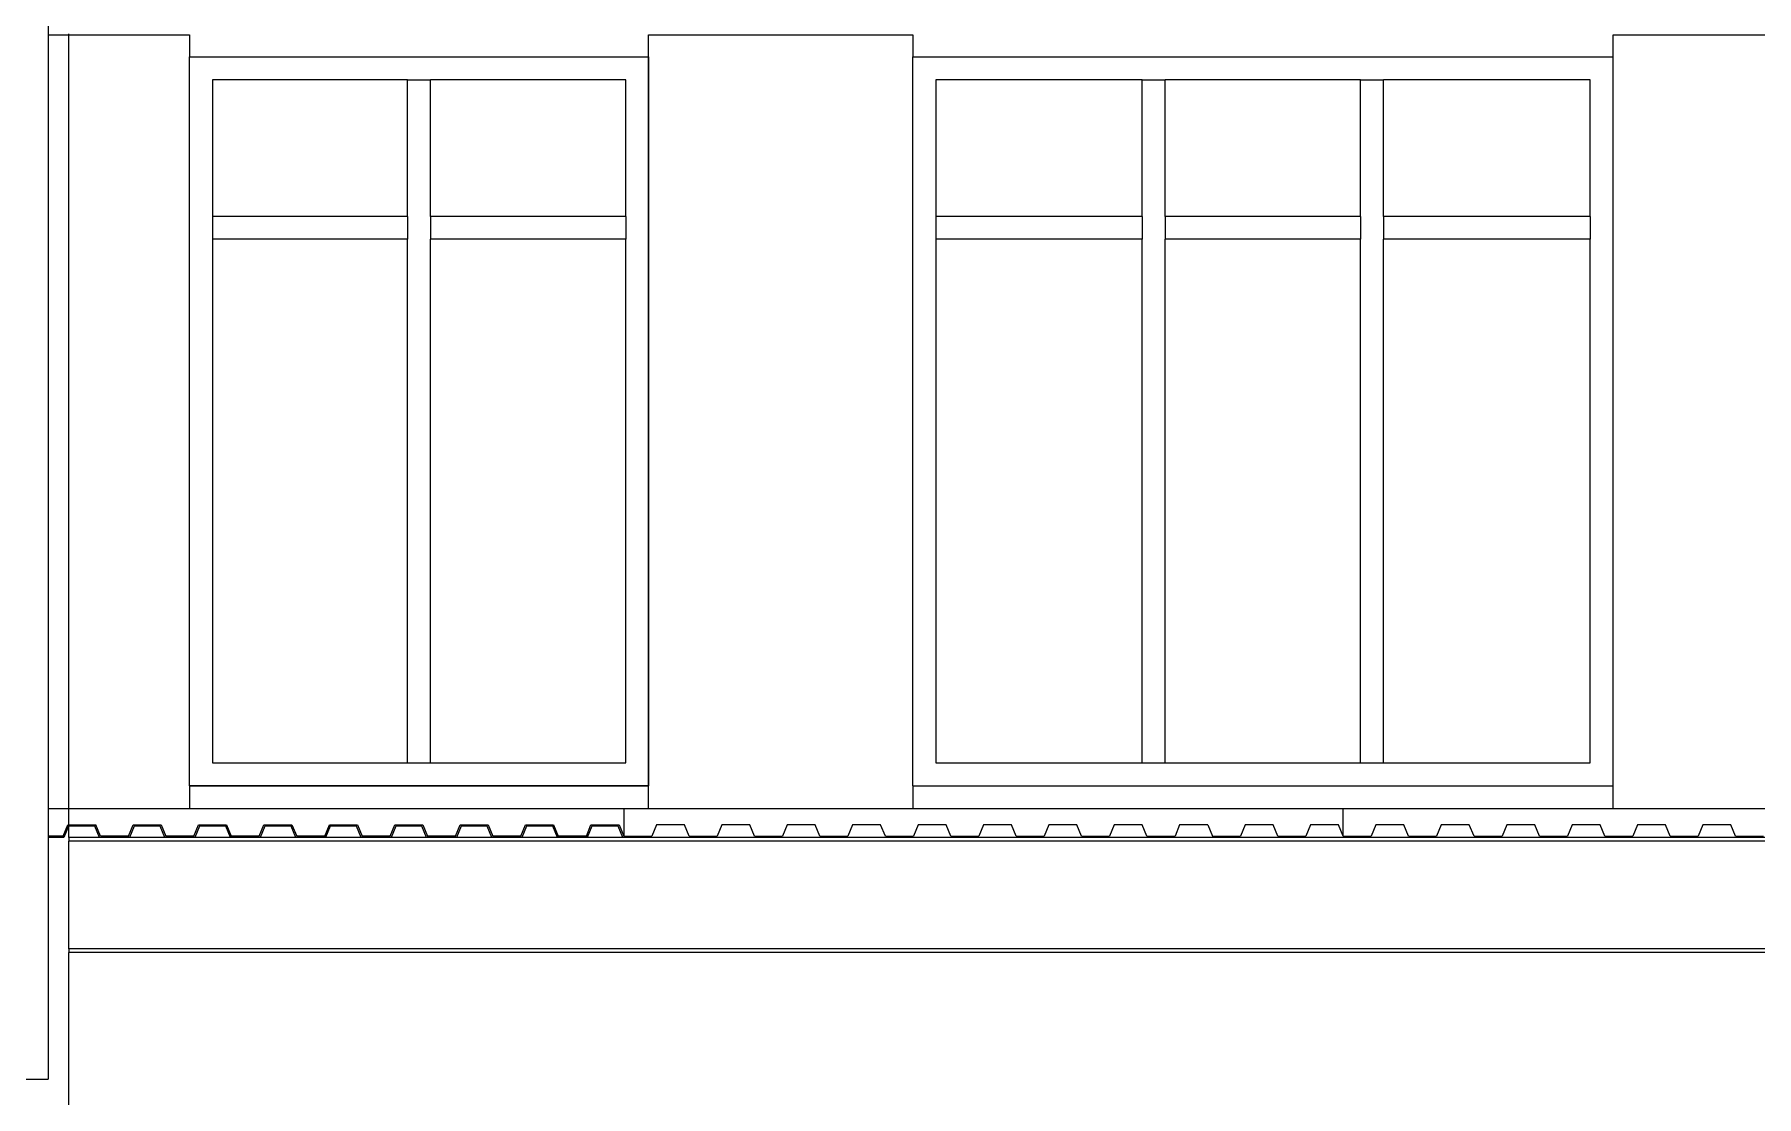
# Model space of a CAD drawing. Extents: x -101 to 101, y -14 to 18.
# Drawn here: x 8.59 to 16.09, y 10.07 to 14.69 of the extents above; entities that cross this region are included whole.
import ezdxf

# ---------------------------------------------------------------- set-up
doc = ezdxf.new("R2010")
doc.units = 0
doc.layers.get('0').update_dxf_attribs({"linetype": 'CONTINUOUS'})

msp = doc.modelspace()

# ---------------------------------------------------------------- linework, layer by layer
for p, q in [((8.6537, 17.2598), (8.6537, 14.6912)), ((8.6537, 14.6912), (8.7437, 14.6912)), ((8.6537, 14.6912), (8.6537, 11.3212)), ((8.7437, 14.6912), (8.7437, 14.6955)), ((8.7437, 14.6912), (9.2687, 14.6912)), ((8.7437, 11.3212), (8.7437, 14.6912)), ((9.2687, 14.6912), (9.2687, 14.5955)), ((11.2687, 14.6912), (12.4187, 14.6912)), ((11.2687, 14.5955), (11.2687, 14.6912)), ((12.4187, 14.6912), (12.4187, 14.5955)), ((15.4687, 14.6912), (16.6187, 14.6912)), ((15.4687, 14.5955), (15.4687, 14.6912)), ((9.2687, 11.4212), (9.2687, 14.5955)), ((9.2687, 14.5955), (11.2687, 14.5955)), ((9.2687, 14.5955), (11.2687, 14.5955)), ((9.2687, 11.4212), (9.2687, 14.5955)), ((11.2687, 11.4212), (11.2687, 14.5955)), ((11.2687, 14.5955), (11.2687, 11.4212)), ((12.4187, 14.5955), (15.4687, 14.5955)), ((12.4187, 11.4212), (12.4187, 14.5955)), ((15.4687, 11.4212), (15.4687, 14.5955)), ((9.3687, 14.4955), (9.3687, 13.9012)), ((10.2187, 14.4955), (9.3687, 14.4955)), ((10.2187, 14.4955), (10.3187, 14.4955)), ((10.2187, 13.9012), (10.2187, 14.4955)), ((11.1687, 14.4955), (10.3187, 14.4955)), ((10.3187, 13.9012), (10.3187, 14.4955)), ((11.1687, 13.9012), (11.1687, 14.4955)), ((12.5187, 14.4955), (12.5187, 13.9012)), ((13.4187, 14.4955), (12.5187, 14.4955)), ((13.4187, 14.4955), (13.5187, 14.4955)), ((13.4187, 13.9012), (13.4187, 14.4955)), ((13.5187, 13.9012), (13.5187, 14.4955)), ((14.3687, 14.4955), (13.5187, 14.4955)), ((14.3687, 14.4955), (14.4687, 14.4955)), ((14.3687, 13.9012), (14.3687, 14.4955)), ((14.4687, 13.9012), (14.4687, 14.4955)), ((15.3687, 14.4955), (14.4687, 14.4955)), ((15.3687, 13.9012), (15.3687, 14.4955)), ((10.2187, 13.9012), (9.3687, 13.9012)), ((9.3687, 13.9012), (9.3687, 13.8012)), ((10.2187, 13.9012), (10.2187, 13.8012)), ((11.1687, 13.9012), (10.3187, 13.9012)), ((10.3187, 13.9012), (10.3187, 13.8012)), ((11.1687, 13.9012), (11.1687, 13.8012)), ((13.4187, 13.9012), (12.5187, 13.9012)), ((12.5187, 13.9012), (12.5187, 13.8012)), ((13.4187, 13.9012), (13.4187, 13.8012)), ((14.3687, 13.9012), (13.5187, 13.9012)), ((13.5187, 13.9012), (13.5187, 13.8012)), ((14.3687, 13.9012), (14.3687, 13.8012)), ((15.3687, 13.9012), (14.4687, 13.9012)), ((14.4687, 13.9012), (14.4687, 13.8012)), ((15.3687, 13.9012), (15.3687, 13.8012)), ((10.2187, 13.8012), (9.3687, 13.8012)), ((9.3687, 13.8012), (9.3687, 11.5212)), ((10.2187, 11.5212), (10.2187, 13.8012)), ((11.1687, 13.8012), (10.3187, 13.8012)), ((10.3187, 11.5212), (10.3187, 13.8012)), ((11.1687, 11.5212), (11.1687, 13.8012)), ((13.4187, 13.8012), (12.5187, 13.8012)), ((12.5187, 13.8012), (12.5187, 11.5212)), ((13.4187, 11.5212), (13.4187, 13.8012)), ((14.3687, 13.8012), (13.5187, 13.8012)), ((13.5187, 11.5212), (13.5187, 13.8012)), ((14.3687, 11.5212), (14.3687, 13.8012)), ((15.3687, 13.8012), (14.4687, 13.8012)), ((14.4687, 11.5212), (14.4687, 13.8012)), ((15.3687, 11.5212), (15.3687, 13.8012)), ((9.3687, 11.5212), (10.2187, 11.5212)), ((10.2187, 11.5212), (10.3187, 11.5212)), ((10.3187, 11.5212), (11.1687, 11.5212)), ((12.5187, 11.5212), (13.4187, 11.5212)), ((13.4187, 11.5212), (13.5187, 11.5212)), ((13.5187, 11.5212), (14.3687, 11.5212)), ((14.3687, 11.5212), (14.4687, 11.5212)), ((14.4687, 11.5212), (15.3687, 11.5212)), ((9.2687, 11.4212), (11.2687, 11.4212)), ((9.2687, 11.4212), (9.2687, 11.3212)), ((11.2687, 11.4212), (9.2687, 11.4212)), ((11.2687, 11.3212), (11.2687, 11.4212)), ((12.4187, 11.4212), (15.4687, 11.4212)), ((12.4187, 11.4212), (12.4187, 11.3212)), ((15.4687, 11.3212), (15.4687, 11.4212)), ((8.7437, 11.3212), (8.6537, 11.3212)), ((8.6537, 11.3212), (8.6537, 11.2012)), ((8.7184, 11.2012), (8.7388, 11.2512)), ((8.7388, 11.2512), (8.7437, 11.2512)), ((9.2687, 11.3212), (8.7437, 11.3212)), ((8.7437, 11.2512), (8.7437, 11.3212)), ((8.7437, 11.2512), (8.8609, 11.2512)), ((8.7437, 11.2455), (8.7437, 11.2512)), ((8.8812, 11.2012), (8.8609, 11.2512)), ((9.0033, 11.2012), (9.0236, 11.2512)), ((9.0236, 11.2512), (9.1457, 11.2512)), ((9.1457, 11.2512), (9.1661, 11.2012)), ((11.1601, 11.3212), (9.2687, 11.3212)), ((9.2881, 11.2012), (9.3085, 11.2512)), ((9.3085, 11.2512), (9.4306, 11.2512)), ((9.4306, 11.2512), (9.4509, 11.2012)), ((9.573, 11.2012), (9.5933, 11.2512)), ((9.5933, 11.2512), (9.7154, 11.2512)), ((9.7154, 11.2512), (9.7358, 11.2012)), ((9.8579, 11.2012), (9.8782, 11.2512)), ((9.8782, 11.2512), (10.0003, 11.2512)), ((10.0003, 11.2512), (10.0206, 11.2012)), ((10.1427, 11.2012), (10.1631, 11.2512)), ((10.1631, 11.2512), (10.2851, 11.2512)), ((10.2851, 11.2512), (10.3055, 11.2012)), ((10.4276, 11.2012), (10.4479, 11.2512)), ((10.4479, 11.2512), (10.57, 11.2512)), ((10.57, 11.2512), (10.5903, 11.2012)), ((10.7124, 11.2012), (10.7328, 11.2512)), ((10.7328, 11.2512), (10.8548, 11.2512)), ((10.8548, 11.2512), (10.8752, 11.2012)), ((10.9973, 11.2012), (11.0176, 11.2512)), ((11.0176, 11.2512), (11.1397, 11.2512)), ((11.1397, 11.2512), (11.1601, 11.2012)), ((11.1601, 11.3212), (11.1601, 11.2012)), ((11.2687, 11.3212), (11.1601, 11.3212)), ((11.1601, 11.3212), (11.1601, 11.2012)), ((12.4187, 11.3212), (11.2687, 11.3212)), ((11.3025, 11.2512), (11.2821, 11.2012)), ((11.4246, 11.2512), (11.3025, 11.2512)), ((11.4449, 11.2012), (11.4246, 11.2512)), ((11.5873, 11.2512), (11.567, 11.2012)), ((11.7094, 11.2512), (11.5873, 11.2512)), ((11.7298, 11.2012), (11.7094, 11.2512)), ((11.8722, 11.2512), (11.8518, 11.2012)), ((11.9943, 11.2512), (11.8722, 11.2512)), ((12.0146, 11.2012), (11.9943, 11.2512)), ((12.1571, 11.2512), (12.1367, 11.2012)), ((12.2791, 11.2512), (12.1571, 11.2512)), ((12.2995, 11.2012), (12.2791, 11.2512)), ((14.2935, 11.3212), (12.4187, 11.3212)), ((12.4419, 11.2512), (12.4216, 11.2012)), ((12.564, 11.2512), (12.4419, 11.2512)), ((12.5843, 11.2012), (12.564, 11.2512)), ((12.7268, 11.2512), (12.7064, 11.2012)), ((12.8488, 11.2512), (12.7268, 11.2512)), ((12.8692, 11.2012), (12.8488, 11.2512)), ((13.0116, 11.2512), (12.9913, 11.2012)), ((13.1337, 11.2512), (13.0116, 11.2512)), ((13.154, 11.2012), (13.1337, 11.2512)), ((13.2965, 11.2512), (13.2761, 11.2012)), ((13.4186, 11.2512), (13.2965, 11.2512)), ((13.4389, 11.2012), (13.4186, 11.2512)), ((13.5813, 11.2512), (13.561, 11.2012)), ((13.7034, 11.2512), (13.5813, 11.2512)), ((13.7034, 11.2512), (13.7238, 11.2012)), ((13.8662, 11.2512), (13.8458, 11.2012)), ((13.9883, 11.2512), (13.8662, 11.2512)), ((14.0086, 11.2012), (13.9883, 11.2512)), ((14.151, 11.2512), (14.1307, 11.2012)), ((14.2731, 11.2512), (14.151, 11.2512)), ((14.2935, 11.2012), (14.2731, 11.2512)), ((14.2935, 11.2012), (14.2935, 11.3212)), ((15.4687, 11.3212), (14.2935, 11.3212)), ((14.4359, 11.2512), (14.4156, 11.2012)), ((14.558, 11.2512), (14.4359, 11.2512)), ((14.5783, 11.2012), (14.558, 11.2512)), ((14.7208, 11.2512), (14.7004, 11.2012)), ((14.8428, 11.2512), (14.7208, 11.2512)), ((14.8632, 11.2012), (14.8428, 11.2512)), ((15.0056, 11.2512), (14.9853, 11.2012)), ((15.1277, 11.2512), (15.0056, 11.2512)), ((15.148, 11.2012), (15.1277, 11.2512)), ((15.2905, 11.2512), (15.2701, 11.2012)), ((15.4126, 11.2512), (15.2905, 11.2512)), ((15.4329, 11.2012), (15.4126, 11.2512)), ((16.6187, 11.3212), (15.4687, 11.3212)), ((15.5753, 11.2512), (15.555, 11.2012)), ((15.6974, 11.2512), (15.5753, 11.2512)), ((15.7178, 11.2012), (15.6974, 11.2512)), ((15.8602, 11.2512), (15.8398, 11.2012)), ((15.9823, 11.2512), (15.8602, 11.2512)), ((16.0026, 11.2012), (15.9823, 11.2512)), ((8.7184, 11.2012), (8.6537, 11.2012)), ((8.6537, 11.2012), (8.6537, 11.1955)), ((8.7224, 11.1955), (8.6537, 11.1955)), ((8.6537, 11.1955), (8.6537, 10.1434)), ((8.7427, 11.2455), (8.7224, 11.1955)), ((8.7437, 11.2455), (8.7427, 11.2455)), ((8.7437, 11.1955), (8.7437, 11.2455)), ((8.8569, 11.2455), (8.7437, 11.2455)), ((8.8773, 11.1955), (8.7437, 11.1955)), ((8.7437, 11.1955), (8.7437, 11.1795)), ((23.4437, 11.1795), (8.7437, 11.1795)), ((8.7437, 10.7115), (8.7437, 11.1795)), ((8.8773, 11.1955), (8.8569, 11.2455)), ((9.0072, 11.1955), (8.8773, 11.1955)), ((9.0033, 11.2012), (8.8812, 11.2012)), ((9.0276, 11.2455), (9.0072, 11.1955)), ((9.1621, 11.1955), (9.0072, 11.1955)), ((9.1418, 11.2455), (9.0276, 11.2455)), ((9.1621, 11.1955), (9.1418, 11.2455)), ((9.2921, 11.1955), (9.1621, 11.1955)), ((9.2881, 11.2012), (9.1661, 11.2012)), ((9.3124, 11.2455), (9.2921, 11.1955)), ((9.447, 11.1955), (9.2921, 11.1955)), ((9.4266, 11.2455), (9.3124, 11.2455)), ((9.447, 11.1955), (9.4266, 11.2455)), ((9.5769, 11.1955), (9.447, 11.1955)), ((9.573, 11.2012), (9.4509, 11.2012)), ((9.5973, 11.2455), (9.5769, 11.1955)), ((9.7318, 11.1955), (9.5769, 11.1955)), ((9.7115, 11.2455), (9.5973, 11.2455)), ((9.7318, 11.1955), (9.7115, 11.2455)), ((9.8618, 11.1955), (9.7318, 11.1955)), ((9.8579, 11.2012), (9.7358, 11.2012)), ((9.8821, 11.2455), (9.8618, 11.1955)), ((10.0167, 11.1955), (9.8618, 11.1955)), ((9.9963, 11.2455), (9.8821, 11.2455)), ((10.0167, 11.1955), (9.9963, 11.2455)), ((10.1467, 11.1955), (10.0167, 11.1955)), ((10.1427, 11.2012), (10.0206, 11.2012)), ((10.167, 11.2455), (10.1467, 11.1955)), ((10.3015, 11.1955), (10.1467, 11.1955)), ((10.2812, 11.2455), (10.167, 11.2455)), ((10.3015, 11.1955), (10.2812, 11.2455)), ((10.4315, 11.1955), (10.3015, 11.1955)), ((10.4276, 11.2012), (10.3055, 11.2012)), ((10.4519, 11.2455), (10.4315, 11.1955)), ((10.5864, 11.1955), (10.4315, 11.1955)), ((10.566, 11.2455), (10.4519, 11.2455)), ((10.5864, 11.1955), (10.566, 11.2455)), ((10.7164, 11.1955), (10.5864, 11.1955)), ((10.7124, 11.2012), (10.5903, 11.2012)), ((10.7367, 11.2455), (10.7164, 11.1955)), ((10.8713, 11.1955), (10.7164, 11.1955)), ((10.8509, 11.2455), (10.7367, 11.2455)), ((10.8713, 11.1955), (10.8509, 11.2455)), ((11.0012, 11.1955), (10.8713, 11.1955)), ((10.9973, 11.2012), (10.8752, 11.2012)), ((11.0216, 11.2455), (11.0012, 11.1955)), ((11.1561, 11.1955), (11.0012, 11.1955)), ((11.1358, 11.2455), (11.0216, 11.2455)), ((11.1561, 11.1955), (11.1358, 11.2455)), ((11.1551, 11.1955), (11.1552, 11.1977)), ((11.1601, 11.1955), (11.1561, 11.1955)), ((11.1601, 11.2012), (11.2821, 11.2012)), ((11.1601, 11.2012), (11.1601, 11.1955)), ((23.4437, 11.1955), (11.1601, 11.1955)), ((11.4449, 11.2012), (11.567, 11.2012)), ((11.7298, 11.2012), (11.8518, 11.2012)), ((12.0146, 11.2012), (12.1367, 11.2012)), ((12.2995, 11.2012), (12.4216, 11.2012)), ((12.5843, 11.2012), (12.7064, 11.2012)), ((12.8692, 11.2012), (12.9913, 11.2012)), ((13.154, 11.2012), (13.2761, 11.2012)), ((13.4389, 11.2012), (13.561, 11.2012)), ((13.7238, 11.2012), (13.8458, 11.2012)), ((14.0086, 11.2012), (14.1307, 11.2012)), ((14.2935, 11.2012), (14.4156, 11.2012)), ((14.5783, 11.2012), (14.7004, 11.2012)), ((14.8632, 11.2012), (14.9853, 11.2012)), ((15.148, 11.2012), (15.2701, 11.2012)), ((15.4329, 11.2012), (15.555, 11.2012)), ((15.7178, 11.2012), (15.8398, 11.2012)), ((16.0026, 11.2012), (16.1247, 11.2012)), ((8.7437, 10.7115), (8.7437, 10.6955)), ((23.4437, 10.7115), (8.7437, 10.7115)), ((8.7437, 8.0008), (8.7437, 10.6955)), ((23.4437, 10.6955), (8.7437, 10.6955)), ((8.5337, 10.1434), (8.6537, 10.1434))]:
    msp.add_line(p, q)

doc.saveas('drawing.dxf')
